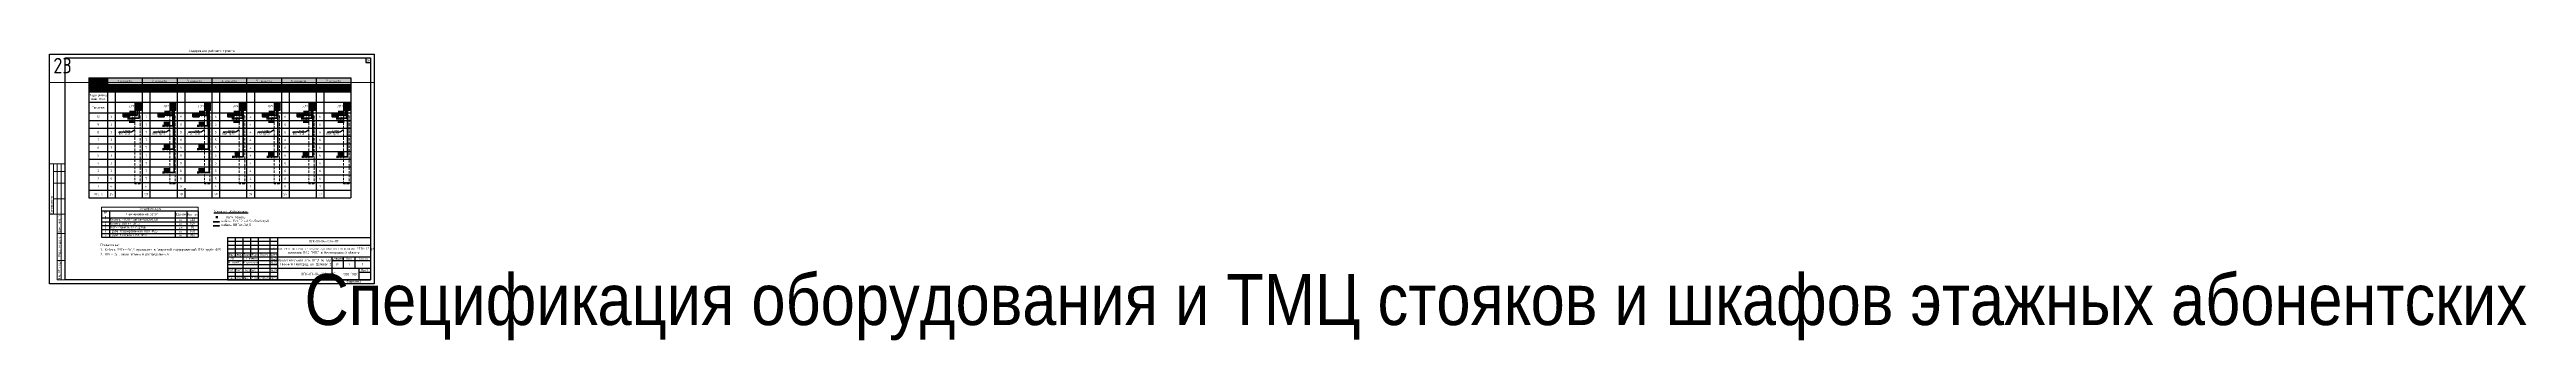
# Paper-space layout '23' of a CAD drawing. Extents: x 0 to 3204, y -73 to 303.
# The model-space entities are those that its viewports show. They can reach past a viewport. Long polylines and large blocks are cut down to what shows.
import ezdxf
from ezdxf import colors
from ezdxf.entities.mleader import LeaderData, LeaderLine
from ezdxf.enums import TextEntityAlignment as Align
from ezdxf.math import Vec2, Vec3

# ---------------------------------------------------------------- set-up
doc = ezdxf.new("R2018")
doc.units = 0
doc.header["$MEASUREMENT"] = 0
doc.linetypes.add('HIDDEN2', pattern=[4.7625, 3.175, -1.5875])
doc.layers.get('0').update_dxf_attribs({"linetype": 'CONTINUOUS'})
doc.layers.get('Defpoints').update_dxf_attribs({"linetype": 'CONTINUOUS'})
doc.layers.add('ВЭ', color=1, linetype='CONTINUOUS')
doc.styles.get("Standard").update_dxf_attribs({"font": ''})
doc.styles.add('мой', font='', dxfattribs={"width": 0.9, "height": 3})
doc.styles.get('Standard').set_extended_font_data('GOST Common')
doc.styles.get('мой').set_extended_font_data('GOST Common')

# ---------------------------------------------------------------- blocks, each defined once
blk = doc.blocks.new('*T52')
at = {"color": 0, "linetype": 'ByBlock', "lineweight": -2, "transparency": 16777216}
for p, q in [((0, 0), (6, 0)), ((0, 0), (0, -6)), ((6, 0), (6, -6)), ((0, -6), (6, -6))]:
    blk.add_line(p, q, dxfattribs=at)
blk = doc.blocks.new('*T50')
at = {"color": 0, "linetype": 'ByBlock', "lineweight": -2, "transparency": 16777216}
for p, q in [((0, 0), (185, 0)), ((0, 0), (0, -55)), ((10, 0), (10, -25)), ((20, 0), (20, -55)), ((30, 0), (30, -25)), ((40, 0), (40, -55)), ((55, 0), (55, -55)), ((65, 0), (65, -55)), ((185, 0), (185, -55)), ((0, -5), (65, -5)), ((0, -10), (185, -10)), ((0, -15), (65, -15)), ((0, -20), (65, -20)), ((0, -25), (185, -25)), ((0, -30), (65, -30)), ((135, -25), (135, -55)), ((135, -30), (185, -30)), ((150, -25), (150, -40)), ((165, -25), (165, -40)), ((0, -35), (65, -35)), ((0, -40), (185, -40)), ((0, -45), (65, -45)), ((0, -50), (65, -50)), ((0, -55), (185, -55))]:
    blk.add_line(p, q, dxfattribs=at)
at = {"color": 0, "transparency": 16777216, "char_height": 3, "style": 'мой'}
for s, insert, width, attachment_point in [('ГИП', (1, -27.5), 18, 4), ('Н. контр.', (1, -32.5), 18, 4), ('Изм.', (5, -22.5), 10, 5), ('{\\W0.7;Кол.уч}', (15, -22.5), 10, 5), ('Лист', (25, -22.5), 9, 5), ('Медведев', (30, -32.5), 19, 5), ('Стрижов', (30, -27.5), 19, 5), ('{\\W0.75;№Док}', (35, -22.5), 10, 5), ('Подп.', (47.5, -22.5), 15, 5), ('Дата', (60, -22.5), 10, 5), ('04.24', (60, -27.5), 9, 5), ('04.24', (60, -32.5), 9, 5), ('Распределительная сеть ШПД по адресу: г. Нижний Новгород, ул. Деловая 22 ', (100, -32.5), 69, 5), ('Строительство сети передачи данных по технологии FTTB 1Gbps филиала ПАО "МТС" в Нижегородской области', (125, -17.5), 119, 5), ('ОСК-03-04-2024-ЛГ', (125, -5), 119, 5), ('Стадия', (142.5, -27.5), 14, 5), ('Лист', (157.5, -27.5), 14, 5), ('Листов', (175, -27.5), 19, 5), ('Разработ.', (1, -42.5), 18, 4), ('Костив', (30, -42.5), 19, 5), ('04.24', (60, -42.5), 9, 5), ('Р', (142.5, -35), 14, 5), ('ООО "ОСК"', (160, -47.5), 49, 5)]:
    blk.add_mtext(s, dxfattribs=dict(at, insert=insert, width=width, attachment_point=attachment_point))
blk = doc.blocks.new('*T51')
at = {"color": 0, "linetype": 'ByBlock', "lineweight": 30, "transparency": 16777216}
for p, q in [((0, 0), (185, 0)), ((0, 0), (0, -15)), ((10, 0), (10, -15)), ((20, 0), (20, -15)), ((30, 0), (30, -15)), ((40, 0), (40, -15)), ((55, 0), (55, -15)), ((65, 0), (65, -15)), ((185, 0), (185, -15)), ((0, -15), (185, -15))]:
    blk.add_line(p, q, dxfattribs=at)
at = {"color": 0, "linetype": 'ByBlock', "lineweight": -2, "transparency": 16777216}
for p, q in [((170, 0), (170, -15)), ((0, -5), (65, -5)), ((0, -10), (65, -10)), ((170, -5), (185, -5))]:
    blk.add_line(p, q, dxfattribs=at)
at = {"color": 0, "lineweight": 18, "transparency": 16777216, "attachment_point": 5, "style": 'мой'}
for s, insert, char_height, width in [('Изм.', (5, -12.5), 2.5, 9), ('Кол.уч', (15, -12.5), 2.5, 9), ('Лист', (25, -12.5), 2.5, 9), ('№ док', (35, -12.5), 2.5, 9), ('Подпись', (47.5, -12.5), 2.5, 14), ('Дата', (60, -12.5), 2.5, 9), ('ОСК-03-04-2024-ЛГ', (117.5, -7.5), 3.5, 104), ('Лист', (177.5, -2.5), 3, 14)]:
    blk.add_mtext(s, dxfattribs=dict(at, insert=insert, char_height=char_height, width=width))
blk = doc.blocks.new('*U49')
at = {"lineweight": 13}
for p, q in [((0, 90), (0, 155)), ((0, 155), (20, 155)), ((5, 90), (5, 155)), ((5, 145), (20, 145)), ((5, 130), (20, 130)), ((10, 90), (10, 155)), ((15, 90), (15, 155)), ((20, 90), (20, 155)), ((5, 110), (20, 110)), ((0, 90), (20, 90)), ((10, 5), (10, 90)), ((10, 90), (20, 90)), ((10, 65), (20, 65)), ((15, 5), (15, 90)), ((20, 5), (20, 90)), ((10, 30), (20, 30)), ((10, 5), (20, 5)), ((10, 5), (10, 5))]:
    blk.add_line(p, q, dxfattribs=at)
at = {"color": 8, "lineweight": 0}
blk.add_line((0, 90), (0, 90), dxfattribs=at)
for points in [[(0, 297), (420, 297), (420, 0), (0, 0)], [(20, 292), (415, 292), (415, 5), (20, 5)]]:
    blk.add_lwpolyline(points, close=True)
for name, p in [('*T52', (409, 292)), ('*T50', (230, 60)), ('*T51', (230, 20))]:
    blk.add_blockref(name, p)
at = {"lineweight": 9, "insert": (2.5, 90.5), "char_height": 3, "width": 64, "attachment_point": 4, "rotation": 90, "style": 'мой'}
blk.add_mtext('{\\C256;Согласовано}', dxfattribs=at)
at = {"lineweight": 13, "char_height": 3, "attachment_point": 5, "rotation": 90, "style": 'мой'}
for s, insert, width in [('Взам. инв. №', (12.5, 77.5), 24), ('Подп. и дата', (12.5, 47.5), 34), ('Инв. № подл.', (12.5, 17.5), 24)]:
    blk.add_mtext(s, dxfattribs=dict(at, insert=insert, width=width))
at = {"insert": (384.2, 4.5), "char_height": 3, "width": 40.585, "attachment_point": 1, "style": 'мой'}
blk.add_mtext('Формат', dxfattribs=at)
at = {"style": 'мой', "width": 0.9}
for tag, p in [('лист', (412, 289)), ('НОМЕР_ЛИСТА', (387.5, 25.3)), ('К_ЛИСТОВ', (405, 25.3))]:
    blk.add_attdef(tag, text='', height=3, dxfattribs=at).set_placement(p, align=Align.MIDDLE_CENTER)
at = {"color": 7, "lineweight": 0, "ltscale": 0.1, "style": 'мой', "width": 0.9}
blk.add_attdef('ШИФР_ПРОЕКТА', text='', height=3, dxfattribs=at).set_placement((373, 55), align=Align.MIDDLE_LEFT)
at = {"lineweight": 30, "width": 0.9}
blk.add_attdef('НАЗВАНИЕ_ЛИСТА', text='', height=3, dxfattribs=at).set_placement((329.8, 12.7), align=Align.MIDDLE_CENTER)
at = {"style": 'мой', "width": 0.9}
blk.add_attdef('ФОРМАТ', text='', height=3, dxfattribs=at).set_placement((397.9, 3), align=Align.MIDDLE_LEFT)
blk = doc.blocks.new('*U19')
at = {"color": 7, "linetype": 'Continuous', "lineweight": 15}
blk.add_lwpolyline([(-210, -148.5), (210, -148.5), (210, 148.5), (-210, 148.5)], close=True, dxfattribs=at)
blk = doc.blocks.new('*U20')
at = {"color": 0, "linetype": 'ByBlock', "lineweight": -2, "transparency": 16777216}
blk.add_blockref('*U19', (904, 0), dxfattribs=at)
blk = doc.blocks.new('*T28')
at = {"color": 0, "linetype": 'ByBlock', "lineweight": -2, "transparency": 16777216}
for p, q in [((0, -5), (125, -5)), ((10, -19), (125, -19)), ((10, -24), (125, -24)), ((10, -29), (125, -29)), ((95, -14), (110, -14)), ((95, -14), (95, -39)), ((110, -14), (110, -39)), ((125, -14), (125, -39)), ((10, -34), (125, -34)), ((10, -39), (125, -39))]:
    blk.add_line(p, q, dxfattribs=at)
at = {"linetype": 'ByBlock', "lineweight": -2, "transparency": 16777216}
for p, q in [((0, -5), (0, -39)), ((0, -14), (95, -14)), ((0, -19), (10, -19)), ((0, -24), (10, -24)), ((0, -29), (10, -29)), ((10, -5), (10, -39)), ((95, -5), (95, -14)), ((110, -5), (110, -14)), ((110, -14), (125, -14)), ((125, -5), (125, -14)), ((0, -34), (10, -34)), ((0, -39), (10, -39))]:
    blk.add_line(p, q, dxfattribs=at)
at = {"layer": 'Defpoints', "color": 8, "linetype": 'ByBlock', "lineweight": 0, "transparency": 16777216}
for p, q in [((0, 0), (125, 0)), ((0, 0), (0, -5)), ((125, 0), (125, -5))]:
    blk.add_line(p, q, dxfattribs=at)
at = {"color": 0, "linetype": 'Continuous', "lineweight": 15, "transparency": 16777216, "char_height": 3, "attachment_point": 5, "style": 'мой'}
for s, insert, width in [('№ пп', (5, -9.5), 7), ('4', (5, -31.5), 7), ('2', (5, -21.5), 7), ('3', (5, -26.5), 7), ('1', (5, -16.5), 7), ('Наименование работ^J', (52.5, -9.5), 82), ('{\\C7;Спецификация\\P}', (62.5, -2.5), 122), ('Ед.изм', (102.5, -9.5), 12), ('шт.', (102.5, -26.5), 13), ('м.', (102.5, -16.5), 13), ('{\\fGOST Common|b0|i0|c204|p34;м}.', (102.5, -21.5), 13), ('м.', (102.5, -31.5), 13), ('Кол-во', (117.5, -9.5), 12), ('462', (117.5, -16.5), 13), ('140', (117.5, -21.5), 13), ('140', (117.5, -31.5), 13), ('15', (117.5, -26.5), 13), ('5', (5, -36.5), 7), ('м.', (102.5, -36.5), 13), ('208', (117.5, -36.5), 13)]:
    blk.add_mtext(s, dxfattribs=dict(at, insert=insert, width=width))
at = {"linetype": 'Continuous', "lineweight": 15, "transparency": 16777216, "char_height": 3, "width": 83, "attachment_point": 4, "style": 'мой'}
for s, insert in [('Труба гофрированная ПВХ Ф25', (11, -31.5)), ('Кабель F/UTP cat.5e-50x2x0,48', (11, -16.5)), ('{\\fGOST Common|b0|i0|c204|p34;Кабель ВВГнг-3х1,5}', (11, -21.5)), ('Патч-панель 12 портов', (11, -26.5)), ('Труба гладкая ПВХ Ф50', (11, -36.5))]:
    blk.add_mtext(s, dxfattribs=dict(at, insert=insert))
blk = doc.blocks.new('*T99')
at = {"color": 0, "linetype": 'ByBlock', "lineweight": -2, "transparency": 16777216}
for p, q in [((0, 0), (338.9, 0)), ((0, 0), (0, -155.4)), ((23.9, 0), (23.9, -155.4)), ((68.9, 0), (68.9, -155.4)), ((113.9, 0), (113.9, -155.4)), ((158.9, 0), (158.9, -155.4)), ((203.9, 0), (203.9, -155.4)), ((248.9, 0), (248.9, -155.4)), ((293.9, 0), (293.9, -155.4)), ((338.9, 0), (338.9, -155.4)), ((0, -9), (338.9, -9)), ((0, -18.1), (338.9, -18.1)), ((0, -31.7), (338.9, -31.7)), ((33.9, -9), (33.9, -155.4)), ((78.9, -9), (78.9, -155.4)), ((123.9, -9), (123.9, -155.4)), ((168.9, -9), (168.9, -155.4)), ((213.9, -9), (213.9, -155.4)), ((258.9, -9), (258.9, -155.4)), ((303.9, -9), (303.9, -155.4)), ((0, -45.4), (338.9, -45.4)), ((0, -55.4), (338.9, -55.4)), ((0, -65.4), (338.9, -65.4)), ((0, -75.4), (338.9, -75.4)), ((0, -85.4), (338.9, -85.4)), ((0, -95.4), (338.9, -95.4)), ((0, -105.4), (338.9, -105.4)), ((0, -115.4), (338.9, -115.4)), ((0, -125.4), (338.9, -125.4)), ((0, -135.4), (338.9, -135.4)), ((0, -145.4), (338.9, -145.4)), ((0, -155.4), (338.9, -155.4))]:
    blk.add_line(p, q, dxfattribs=at)
at = {"color": 7, "linetype": 'ByBlock', "lineweight": 50, "true_color": 0xededed, "transparency": 16777216}
for points in [[(0, 0), (0, -9), (23.9, 0), (23.9, -9)], [(23.9, 0), (23.9, -9), (68.9, 0), (68.9, -9)], [(68.9, 0), (68.9, -9), (113.9, 0), (113.9, -9)], [(113.9, 0), (113.9, -9), (158.9, 0), (158.9, -9)], [(158.9, 0), (158.9, -9), (203.9, 0), (203.9, -9)], [(203.9, 0), (203.9, -9), (248.9, 0), (248.9, -9)], [(248.9, 0), (248.9, -9), (293.9, 0), (293.9, -9)], [(293.9, 0), (293.9, -9), (338.9, 0), (338.9, -9)], [(0, -9), (0, -18.1), (23.9, -9), (23.9, -18.1)], [(23.9, -9), (23.9, -18.1), (33.9, -9), (33.9, -18.1)], [(33.9, -9), (33.9, -18.1), (68.9, -9), (68.9, -18.1)], [(68.9, -9), (68.9, -18.1), (78.9, -9), (78.9, -18.1)], [(78.9, -9), (78.9, -18.1), (113.9, -9), (113.9, -18.1)], [(113.9, -9), (113.9, -18.1), (123.9, -9), (123.9, -18.1)], [(123.9, -9), (123.9, -18.1), (158.9, -9), (158.9, -18.1)], [(158.9, -9), (158.9, -18.1), (168.9, -9), (168.9, -18.1)], [(168.9, -9), (168.9, -18.1), (203.9, -9), (203.9, -18.1)], [(203.9, -9), (203.9, -18.1), (213.9, -9), (213.9, -18.1)], [(213.9, -9), (213.9, -18.1), (248.9, -9), (248.9, -18.1)], [(248.9, -9), (248.9, -18.1), (258.9, -9), (258.9, -18.1)], [(258.9, -9), (258.9, -18.1), (293.9, -9), (293.9, -18.1)], [(293.9, -9), (293.9, -18.1), (303.9, -9), (303.9, -18.1)], [(303.9, -9), (303.9, -18.1), (338.9, -9), (338.9, -18.1)]]:
    blk.add_solid(points, dxfattribs=at)
at = {"color": 0, "linetype": 'ByBlock', "lineweight": 18, "transparency": 16777216, "char_height": 3, "attachment_point": 5, "style": 'мой'}
for s, insert, width in [('Надстройка, маш. пом.', (12, -24.9), 21.92), ('{\\fGOST Common|b0|i0|c204|p34;\\C256;Квар-тир }', (28.9, -13.5), 8), ('{\\fGOST Common|b0|i0|c204|p34;\\C256;Квар-тир }', (73.9, -13.5), 8), ('{\\fGOST Common|b0|i0|c204|p34;\\C256;Квар-тир }', (118.9, -13.5), 8), ('{\\fGOST Common|b0|i0|c204|p34;\\C256;Квар-тир }', (163.9, -13.5), 8), ('{\\fGOST Common|b0|i0|c204|p34;\\C256;Квар-тир }', (208.9, -13.5), 8), ('{\\fGOST Common|b0|i0|c204|p34;\\C256;Квар-тир }', (253.9, -13.5), 8), ('{\\fGOST Common|b0|i0|c204|p34;\\C256;Квар-тир }', (298.9, -13.5), 8), ('{\\fGOST Common|b0|i0|c204|p34;Тех.этаж}', (12, -38.5), 21.92), ('10', (12, -50.4), 21.92), ('9', (12, -60.4), 21.92), ('3', (28.9, -50.4), 8), ('3', (28.9, -60.4), 8), ('7', (73.9, -50.4), 8), ('7', (73.9, -60.4), 8), ('8', (118.9, -50.4), 8), ('8', (118.9, -60.4), 8), ('5', (163.9, -50.4), 8), ('5', (163.9, -60.4), 8), ('4', (208.9, -50.4), 8), ('4', (208.9, -60.4), 8), ('6', (253.9, -50.4), 8), ('6', (253.9, -60.4), 8), ('6', (298.9, -50.4), 8), ('6', (298.9, -60.4), 8), ('7', (12, -80.4), 21.92), ('8', (12, -70.4), 21.92), ('6', (12, -90.4), 21.92), ('3', (28.9, -70.4), 8), ('3', (28.9, -80.4), 8), ('3', (28.9, -90.4), 8), ('7', (73.9, -70.4), 8), ('7', (73.9, -80.4), 8), ('7', (73.9, -90.4), 8), ('8', (118.9, -70.4), 8), ('8', (118.9, -80.4), 8), ('8', (118.9, -90.4), 8), ('5', (163.9, -70.4), 8), ('5', (163.9, -80.4), 8), ('5', (163.9, -90.4), 8), ('4', (208.9, -70.4), 8), ('4', (208.9, -80.4), 8), ('4', (208.9, -90.4), 8), ('6', (253.9, -70.4), 8), ('6', (253.9, -80.4), 8), ('6', (253.9, -90.4), 8), ('6', (298.9, -70.4), 8), ('6', (298.9, -80.4), 8), ('6', (298.9, -90.4), 8), ('4', (12, -110.4), 21.92), ('3', (12, -120.4), 21.92), ('5', (12, -100.4), 21.92), ('3', (28.9, -100.4), 8), ('3', (28.9, -110.4), 8), ('3', (28.9, -120.4), 8), ('7', (73.9, -100.4), 8), ('7', (73.9, -110.4), 8), ('7', (73.9, -120.4), 8), ('8', (118.9, -100.4), 8), ('8', (118.9, -110.4), 8), ('8', (118.9, -120.4), 8), ('5', (163.9, -100.4), 8), ('5', (163.9, -110.4), 8), ('5', (163.9, -120.4), 8), ('4', (208.9, -100.4), 8), ('4', (208.9, -110.4), 8), ('4', (208.9, -120.4), 8), ('6', (253.9, -100.4), 8), ('6', (253.9, -110.4), 8), ('6', (253.9, -120.4), 8), ('6', (298.9, -100.4), 8), ('6', (298.9, -110.4), 8), ('6', (298.9, -120.4), 8), ('ИТОГО', (12, -150.4), 21.92), ('2', (12, -130.4), 21.92), ('1', (12, -140.4), 21.92), ('24', (28.9, -150.4), 8), ('0', (28.9, -130.4), 8), ('0', (28.9, -140.4), 8), ('69', (73.9, -150.4), 8), ('7', (73.9, -130.4), 8), ('6', (73.9, -140.4), 8), ('78', (118.9, -150.4), 8), ('8', (118.9, -130.4), 8), ('6', (118.9, -140.4), 8), ('49', (163.9, -150.4), 8), ('4', (163.9, -140.4), 8), ('5', (163.9, -130.4), 8), ('39', (208.9, -150.4), 8), ('4', (208.9, -130.4), 8), ('3', (208.9, -140.4), 8), ('54', (253.9, -150.4), 8), ('6', (253.9, -130.4), 8), ('0', (253.9, -140.4), 8), ('57', (298.9, -150.4), 8), ('6', (298.9, -130.4), 8), ('3', (298.9, -140.4), 8)]:
    blk.add_mtext(s, dxfattribs=dict(at, insert=insert, width=width))
at = {"linetype": 'ByBlock', "lineweight": 18, "transparency": 16777216, "char_height": 3, "attachment_point": 5, "style": 'мой'}
for s, insert, width in [('Этаж', (12, -4.5), 21.92), ('1 {\\fGOST Common|b0|i0|c204|p34;подъезд}', (46.4, -4.5), 43), ('2 {\\fGOST Common|b0|i0|c204|p34;подъезд}', (91.4, -4.5), 43), ('3 {\\fGOST Common|b0|i0|c204|p34;подъезд}', (136.4, -4.5), 43), ('4 {\\fGOST Common|b0|i0|c204|p34;подъезд}', (181.4, -4.5), 43), ('5 {\\fGOST Common|b0|i0|c204|p34;подъезд}', (226.4, -4.5), 43), ('6 {\\fGOST Common|b0|i0|c204|p34;подъезд}', (271.4, -4.5), 43), ('7 {\\fGOST Common|b0|i0|c204|p34;подъезд}', (316.4, -4.5), 43)]:
    blk.add_mtext(s, dxfattribs=dict(at, insert=insert, width=width))
blk = doc.blocks.new('_None')
blk = doc.blocks.new('Шкаф')
at = {"linetype": 'Continuous', "lineweight": 20, "true_color": 0xffffff}
h = blk.add_hatch(color=7, dxfattribs=at)
h.dxf.hatch_style = 1
h.paths.add_polyline_path([(8, 0), (8, 9.5), (0, 9.5), (0, 0)])
at = {"color": 7, "linetype": 'Continuous', "lineweight": 20}
for points in [[(0, 9.5), (8, 9.5), (8, 0), (0, 0)], [(0, 9.5), (8, 9.5), (8, 8.5), (0, 8.5)], [(0, 1), (8, 1), (8, 0), (0, 0)], [(1, 8.5), (7, 8.5), (7, 1), (1, 1)], [(1, 5.5), (7, 5.5), (7, 6.5), (1, 6.5)], [(1, 4.5), (7, 4.5), (7, 5.5), (1, 5.5)], [(1, 1), (7, 1), (7, 2), (1, 2)]]:
    blk.add_lwpolyline(points, close=True, dxfattribs=at)
at = {"color": 7, "linetype": 'Continuous', "lineweight": 50, "style": 'мой', "width": 0.9}
blk.add_attdef('ПОЗ', text='', height=3, dxfattribs=at).set_placement((4, 12), align=Align.MIDDLE)
blk = doc.blocks.new('*U199')
at = {"linetype": 'Continuous', "lineweight": 20, "true_color": 0xffffff}
h = blk.add_hatch(color=7, dxfattribs=at)
h.dxf.hatch_style = 1
h.paths.add_polyline_path([(8, 0), (8, 4), (0, 4), (0, 0)])
at = {"color": 7, "linetype": 'Continuous', "lineweight": 50}
blk.add_lwpolyline([(0, 4), (8, 4), (8, 0), (0, 0)], close=True, dxfattribs=at)
blk = doc.blocks.new('*T549')
at = {"layer": 'Defpoints', "color": 8, "linetype": 'ByBlock', "lineweight": 0, "transparency": 16777216}
for p, q in [((0, 0), (4488, 0)), ((0, 0), (0, -36.7)), ((452, 0), (452, -36.7)), ((904, 0), (904, -36.7)), ((1356, 0), (1356, -36.7)), ((1808, 0), (1808, -36.7)), ((2260, 0), (2260, -36.7)), ((2712, 0), (2712, -36.7)), ((3164, 0), (3164, -36.7)), ((3584, 0), (3584, -36.7)), ((4036, 0), (4036, -36.7)), ((4488, 0), (4488, -36.7)), ((0, -36.7), (4488, -36.7))]:
    blk.add_line(p, q, dxfattribs=at)
at = {"layer": 'Defpoints', "color": 5, "linetype": 'Continuous', "lineweight": 0, "transparency": 16777216, "char_height": 20, "attachment_point": 1, "style": 'мой'}
for s, insert, width in [('{\\fGOST Common|b0|i0|c204|p34;15}', (5, -5), 442), ('{\\fGOST Common|b0|i0|c204|p34;27', (457, -5), 442), ('23', (909, -5), 442), ('20', (1361, -5), 442), ('21', (1813, -5), 442), ('22', (2265, -5), 442), ('23', (2717, -5), 442), ('24', (3169, -5), 410), ('25', (3589, -5), 442), ('26', (4041, -5), 442)]:
    blk.add_mtext(s, dxfattribs=dict(at, insert=insert, width=width))

msp = doc.modelspace()

# ---------------------------------------------------------------- hatches: boundary and pattern name
at = {"linetype": 'Continuous', "lineweight": 50}
h = msp.add_hatch(color=7, dxfattribs=at)
h.dxf.hatch_style = 1
h.paths.add_polyline_path([(7779.5, 2880), (7782.5, 2880), (7782.5, 2877), (7779.5, 2877)])
h = msp.add_hatch(color=7, dxfattribs=at)
h.dxf.hatch_style = 1
h.paths.add_polyline_path([(7825, 2870.5), (7828, 2870.5), (7828, 2867.5), (7825, 2867.5)])
h = msp.add_hatch(color=7, dxfattribs=at)
h.dxf.hatch_style = 1
h.paths.add_polyline_path([(7870, 2870.5), (7873, 2870.5), (7873, 2867.5), (7870, 2867.5)])
h = msp.add_hatch(color=7, dxfattribs=at)
h.dxf.hatch_style = 1
h.paths.add_polyline_path([(7914.5, 2880), (7917.5, 2880), (7917.5, 2877), (7914.5, 2877)])
h = msp.add_hatch(color=7, dxfattribs=at)
h.dxf.hatch_style = 1
h.paths.add_polyline_path([(7959.5, 2880), (7962.5, 2880), (7962.5, 2877), (7959.5, 2877)])
h = msp.add_hatch(color=7, dxfattribs=at)
h.dxf.hatch_style = 1
h.paths.add_polyline_path([(8004.5, 2880), (8007.5, 2880), (8007.5, 2877), (8004.5, 2877)])
h = msp.add_hatch(color=7, dxfattribs=at)
h.dxf.hatch_style = 1
h.paths.add_polyline_path([(8049.5, 2880), (8052.5, 2880), (8052.5, 2877), (8049.5, 2877)])
h = msp.add_hatch(color=7, dxfattribs=at)
h.dxf.hatch_style = 1
h.paths.add_polyline_path([(7825, 2840.5), (7828, 2840.5), (7828, 2837.5), (7825, 2837.5)])
h = msp.add_hatch(color=7, dxfattribs=at)
h.dxf.hatch_style = 1
h.paths.add_polyline_path([(7870, 2840.5), (7873, 2840.5), (7873, 2837.5), (7870, 2837.5)])
h = msp.add_hatch(color=7, dxfattribs=at)
h.dxf.hatch_style = 1
h.paths.add_polyline_path([(7915, 2830.5), (7918, 2830.5), (7918, 2827.5), (7915, 2827.5)])
h = msp.add_hatch(color=7, dxfattribs=at)
h.dxf.hatch_style = 1
h.paths.add_polyline_path([(7960, 2830.5), (7963, 2830.5), (7963, 2827.5), (7960, 2827.5)])
h = msp.add_hatch(color=7, dxfattribs=at)
h.dxf.hatch_style = 1
h.paths.add_polyline_path([(8005, 2830.5), (8008, 2830.5), (8008, 2827.5), (8005, 2827.5)])
h = msp.add_hatch(color=7, dxfattribs=at)
h.dxf.hatch_style = 1
h.paths.add_polyline_path([(8050, 2830.5), (8053, 2830.5), (8053, 2827.5), (8050, 2827.5)])
h = msp.add_hatch(color=7, dxfattribs=at)
h.dxf.hatch_style = 1
h.paths.add_polyline_path([(7825, 2810.5), (7828, 2810.5), (7828, 2807.5), (7825, 2807.5)])
h = msp.add_hatch(color=7, dxfattribs=at)
h.dxf.hatch_style = 1
h.paths.add_polyline_path([(7894, 2752.5), (7897, 2752.5), (7897, 2749.5), (7894, 2749.5)])

# ---------------------------------------------------------------- linework, layer by layer
at = {"color": 7, "linetype": 'Continuous', "lineweight": 50}
for points in [[(7782.5, 2879), (7795, 2879), (7795, 2889)], [(7828, 2869), (7838.5, 2869), (7838.5, 2889)], [(7828, 2839), (7839.5, 2839), (7839.5, 2889)], [(7828, 2809), (7840.5, 2809), (7840.5, 2889)], [(7873, 2869), (7883.5, 2869), (7883.5, 2889)], [(7873, 2839), (7884.5, 2839), (7884.5, 2889)], [(7873, 2809), (7885.5, 2809), (7885.5, 2889)], [(7917.5, 2879), (7928.5, 2879), (7928.5, 2889)], [(7918, 2829), (7929.5, 2829), (7929.5, 2889)], [(7962.5, 2879), (7973.5, 2879), (7973.5, 2889)], [(7963, 2829), (7974.5, 2829), (7974.5, 2889)], [(8007.5, 2879), (8018.5, 2879), (8018.5, 2889)], [(8008, 2829), (8019.5, 2829), (8019.5, 2889)], [(8052.5, 2879), (8063.5, 2879), (8063.5, 2889)], [(8053, 2829), (8064.5, 2829), (8064.5, 2889)]]:
    msp.add_lwpolyline(points, dxfattribs=at)
at = {"color": 30, "linetype": 'Continuous', "lineweight": 50}
for points in [[(7782.5, 2883), (7792.5, 2883), (7792.5, 2889)], [(7827, 2883), (7837.5, 2883), (7837.5, 2889)], [(7872, 2883), (7882.5, 2883), (7882.5, 2889)], [(7917, 2883), (7927.5, 2883), (7927.5, 2889)], [(7962, 2883), (7972.5, 2883), (7972.5, 2889)], [(8007, 2883), (8017.5, 2883), (8017.5, 2889)], [(8052, 2883), (8062.5, 2883), (8062.5, 2889)]]:
    msp.add_lwpolyline(points, dxfattribs=at)
at = {"color": 7, "linetype": 'Continuous', "lineweight": 15}
for points in [[(7787.4, 2884.2), (7785.6, 2881.8)], [(7832.4, 2884.2), (7830.6, 2881.8)], [(7877.4, 2884.2), (7875.6, 2881.8)], [(7922.4, 2884.2), (7920.6, 2881.8)], [(7967.4, 2884.2), (7965.6, 2881.8)], [(8012.4, 2884.2), (8010.6, 2881.8)], [(8057.4, 2884.2), (8055.6, 2881.8)], [(7787.4, 2880.2), (7785.6, 2877.8)], [(7832.4, 2870.2), (7830.6, 2867.8)], [(7877.4, 2870.2), (7875.6, 2867.8)], [(7922.4, 2880.2), (7920.6, 2877.8)], [(7967.4, 2880.2), (7965.6, 2877.8)], [(8012.4, 2880.2), (8010.6, 2877.8)], [(8057.4, 2880.2), (8055.6, 2877.8)], [(7832.4, 2840.2), (7830.6, 2837.8)], [(7877.4, 2840.2), (7875.6, 2837.8)], [(7922.4, 2830.2), (7920.6, 2827.8)], [(7967.4, 2830.2), (7965.6, 2827.8)], [(8012.4, 2830.2), (8010.6, 2827.8)], [(8057.4, 2830.2), (8055.6, 2827.8)], [(7832.4, 2810.2), (7830.6, 2807.8)], [(7877.4, 2810.2), (7875.6, 2807.8)]]:
    msp.add_lwpolyline(points, dxfattribs=at)
at = {"color": 1, "linetype": 'HIDDEN2', "lineweight": 20}
for points in [[(7789.5, 2882), (7796.5, 2882), (7796.5, 2794), (7789.5, 2794)], [(7834.5, 2882), (7841.5, 2882), (7841.5, 2794), (7834.5, 2794)], [(7879.5, 2882), (7886.5, 2882), (7886.5, 2794), (7879.5, 2794)], [(7924.5, 2882), (7931.5, 2882), (7931.5, 2794), (7924.5, 2794)], [(7969.5, 2882), (7976.5, 2882), (7976.5, 2794), (7969.5, 2794)], [(8014.5, 2882), (8021.5, 2882), (8021.5, 2794), (8014.5, 2794)], [(8059.5, 2882), (8066.5, 2882), (8066.5, 2794), (8059.5, 2794)]]:
    msp.add_lwpolyline(points, close=True, dxfattribs=at)
at = {"color": 7, "linetype": 'Continuous', "lineweight": 40}
msp.add_lwpolyline([(7898.9, 2745.1), (7890.9, 2745.1)], dxfattribs=at)
at = {"color": 30, "linetype": 'Continuous', "lineweight": 40}
msp.add_lwpolyline([(7898.9, 2740.1), (7890.9, 2740.1)], dxfattribs=at)

# ---------------------------------------------------------------- block references
at = {"color": 7, "linetype": 'Continuous', "lineweight": 15}
msp.add_blockref('*U20', (6985, 2813.5), dxfattribs=at)
for name, p in [('*T549', (6775, 2962)), ('*T99', (7730.1, 2931.4)), ('*T28', (7746.5, 2764.2))]:
    msp.add_blockref(name, p)
at = {"color": 7, "linetype": 'Continuous', "lineweight": 50}
ref = msp.add_blockref('*U199', (7774.5, 2881), dxfattribs=at)
ref.add_attrib('ПОЗ', 'ШЭ', dxfattribs={"color": 7, "linetype": 'Continuous', "lineweight": 50, "height": 3, "style": 'мой', "width": 0.9}).set_placement((7778.5, 2883), align=Align.MIDDLE)
ref = msp.add_blockref('Шкаф', (7789.5, 2889), dxfattribs=at)
ref.add_attrib('ПОЗ', 'ДУ1', dxfattribs={"color": 7, "linetype": 'Continuous', "lineweight": 50, "height": 3, "style": 'мой', "width": 0.9}).set_placement((7785, 2894.5), align=Align.MIDDLE)
ref = msp.add_blockref('*U199', (7819.5, 2881), dxfattribs=at)
ref.add_attrib('ПОЗ', 'ШЭ', dxfattribs={"color": 7, "linetype": 'Continuous', "lineweight": 50, "height": 3, "style": 'мой', "width": 0.9}).set_placement((7823.5, 2883), align=Align.MIDDLE)
ref = msp.add_blockref('Шкаф', (7834.5, 2889), dxfattribs=at)
ref.add_attrib('ПОЗ', 'ДУ2', dxfattribs={"color": 7, "linetype": 'Continuous', "lineweight": 50, "height": 3, "style": 'мой', "width": 0.9}).set_placement((7830, 2894.5), align=Align.MIDDLE)
ref = msp.add_blockref('*U199', (7864.5, 2881), dxfattribs=at)
ref.add_attrib('ПОЗ', 'ШЭ', dxfattribs={"color": 7, "linetype": 'Continuous', "lineweight": 50, "height": 3, "style": 'мой', "width": 0.9}).set_placement((7868.5, 2883), align=Align.MIDDLE)
ref = msp.add_blockref('Шкаф', (7879.5, 2889), dxfattribs=at)
ref.add_attrib('ПОЗ', 'ДУ3', dxfattribs={"color": 7, "linetype": 'Continuous', "lineweight": 50, "height": 3, "style": 'мой', "width": 0.9}).set_placement((7875, 2894.5), align=Align.MIDDLE)
ref = msp.add_blockref('*U199', (7909.5, 2881), dxfattribs=at)
ref.add_attrib('ПОЗ', 'ШЭ', dxfattribs={"color": 7, "linetype": 'Continuous', "lineweight": 50, "height": 3, "style": 'мой', "width": 0.9}).set_placement((7913.5, 2883), align=Align.MIDDLE)
ref = msp.add_blockref('Шкаф', (7924.5, 2889), dxfattribs=at)
ref.add_attrib('ПОЗ', 'ДУ4', dxfattribs={"color": 7, "linetype": 'Continuous', "lineweight": 50, "height": 3, "style": 'мой', "width": 0.9}).set_placement((7920, 2894.5), align=Align.MIDDLE)
ref = msp.add_blockref('*U199', (7954.5, 2881), dxfattribs=at)
ref.add_attrib('ПОЗ', 'ШЭ', dxfattribs={"color": 7, "linetype": 'Continuous', "lineweight": 50, "height": 3, "style": 'мой', "width": 0.9}).set_placement((7958.5, 2883), align=Align.MIDDLE)
ref = msp.add_blockref('Шкаф', (7969.5, 2889), dxfattribs=at)
ref.add_attrib('ПОЗ', 'ДУ5', dxfattribs={"color": 7, "linetype": 'Continuous', "lineweight": 50, "height": 3, "style": 'мой', "width": 0.9}).set_placement((7965, 2894.5), align=Align.MIDDLE)
ref = msp.add_blockref('*U199', (7999.5, 2881), dxfattribs=at)
ref.add_attrib('ПОЗ', 'ШЭ', dxfattribs={"color": 7, "linetype": 'Continuous', "lineweight": 50, "height": 3, "style": 'мой', "width": 0.9}).set_placement((8003.5, 2883), align=Align.MIDDLE)
ref = msp.add_blockref('Шкаф', (8014.5, 2889), dxfattribs=at)
ref.add_attrib('ПОЗ', 'ДУ6', dxfattribs={"color": 7, "linetype": 'Continuous', "lineweight": 50, "height": 3, "style": 'мой', "width": 0.9}).set_placement((8010, 2894.5), align=Align.MIDDLE)
ref = msp.add_blockref('*U199', (8044.5, 2881), dxfattribs=at)
ref.add_attrib('ПОЗ', 'ШЭ', dxfattribs={"color": 7, "linetype": 'Continuous', "lineweight": 50, "height": 3, "style": 'мой', "width": 0.9}).set_placement((8048.5, 2883), align=Align.MIDDLE)
ref = msp.add_blockref('Шкаф', (8059.5, 2889), dxfattribs=at)
ref.add_attrib('ПОЗ', 'ДУ7', dxfattribs={"color": 7, "linetype": 'Continuous', "lineweight": 50, "height": 3, "style": 'мой', "width": 0.9}).set_placement((8055, 2894.5), align=Align.MIDDLE)

# ---------------------------------------------------------------- texts
at = {"color": 7, "linetype": 'Continuous', "lineweight": 20, "char_height": 2.5, "attachment_point": 3, "style": 'мой', "bg_fill": 1, "box_fill_scale": 1.5, "bg_fill_color": 7, "bg_fill_true_color": 16777215, "bg_fill_transparency": 0}
for s, insert in [('{\\fGOST Common|b0|i0|c204|p34;20м}', (7789.5, 2887.5)), ('{\\fGOST Common|b0|i0|c204|p34;20м}', (7834.5, 2887.5)), ('{\\fGOST Common|b0|i0|c204|p34;20м}', (7879.5, 2887.5)), ('{\\fGOST Common|b0|i0|c204|p34;20м}', (7924.5, 2887.5)), ('{\\fGOST Common|b0|i0|c204|p34;20м}', (7969.5, 2887.5)), ('{\\fGOST Common|b0|i0|c204|p34;20м}', (8014.5, 2887.5)), ('{\\fGOST Common|b0|i0|c204|p34;20м}', (8059.5, 2887.5)), ('{\\fGOST Common|b0|i0|c204|p34;20м}', (7789, 2876.5)), ('{\\fGOST Common|b0|i0|c204|p34;25м}', (7834, 2873.5)), ('{\\fGOST Common|b0|i0|c204|p34;25м}', (7879, 2873.5)), ('{\\fGOST Common|b0|i0|c204|p34;20м}', (7924, 2876.5)), ('{\\fGOST Common|b0|i0|c204|p34;20м}', (7969, 2876.5)), ('{\\fGOST Common|b0|i0|c204|p34;20м}', (8014, 2876.5)), ('{\\fGOST Common|b0|i0|c204|p34;20м}', (8059, 2876.5)), ('{\\fGOST Common|b0|i0|c204|p34;35м}', (7834, 2843.5)), ('{\\fGOST Common|b0|i0|c204|p34;35м}', (7879, 2843.5)), ('{\\fGOST Common|b0|i0|c204|p34;38м}', (7969, 2833.5)), ('{\\fGOST Common|b0|i0|c204|p34;38м}', (8014, 2833.5)), ('{\\fGOST Common|b0|i0|c204|p34;38м}', (8059, 2833.5)), ('{\\fGOST Common|b0|i0|c204|p34;45м}', (7834, 2813.5)), ('{\\fGOST Common|b0|i0|c204|p34;45м}', (7879, 2813.5))]:
    msp.add_mtext(s, dxfattribs=dict(at, insert=insert))
at = {"color": 7, "linetype": 'Continuous', "lineweight": 20, "insert": (7924, 2833.5), "char_height": 2.5, "width": 4.171, "attachment_point": 3, "style": 'мой', "bg_fill": 1, "box_fill_scale": 1.5, "bg_fill_color": 7, "bg_fill_true_color": 16777215, "bg_fill_transparency": 0}
msp.add_mtext('{\\fGOST Common|b0|i0|c204|p34;38м}', dxfattribs=at)
at = {"color": 7, "insert": (7891.5, 2760.2), "char_height": 3, "width": 71.07, "attachment_point": 1, "style": 'мой'}
msp.add_mtext('\\pxi-4,l4,sm1.5,t2;{\\fGOST Common|b0|i0|c204|p34;\\LУсловные обозначения\\fGOST Common|b0|i0|c0|p34;:\\P\\psm1;\\fGOST Common|b0|i0|c204|p34;\\l^I^I}- {\\fGOST Common|b0|i0|c204|p34;патч}-{\\fGOST Common|b0|i0|c204|p34;панель\\P\\pi0,l0,s*,tz;^I}- {\\fGOST Common|b0|i0|c204|p34;кабель }F/UTP cat.5e-50x2x0,48\\P^I- {\\fGOST Common|b0|i0|c204|p34;кабель ВВГнг-3х1,5}\\P\\pi-4,l4,sm1,t2; ', dxfattribs=at)
at = {"color": 7, "linetype": 'Continuous', "lineweight": 15, "insert": (7745, 2716.7), "char_height": 3, "width": 132.506, "attachment_point": 1, "style": 'мой'}
msp.add_mtext('\\pxsm1.2;{\\fGOST Common|b0|i0|c204|p34;Примечание}:\\P\\pi-3,l3,t2;1.^I{\\fGOST Common|b0|i0|c204|p34;Кабель ВВГнг-3х1,5\\fGOST Common|b0|i0|c0|p34;\\C256; \\fGOST Common|b0|i0|c204|p34;\\C7;проложить в защитной гофрированной ПВХ трубе Ф}25.\\P2.^I{\\fGOST Common|b0|i0|c204|p34;ШЭ }- {\\fGOST Common|b0|i0|c204|p34;сущ}. {\\fGOST Common|b0|i0|c204|p34;шкаф} {\\fGOST Common|b0|i0|c204|p34;этажный распредельный}', dxfattribs=at)

# ---------------------------------------------------------------- leaders
at = {"color": 7, "linetype": 'Continuous', "lineweight": 20}
ml = msp.add_multileader_mtext('Standard', dxfattribs=at)
ml.set_content('{\\fGOST Common|b0|i0|c204|p34;Стояк\\PПВХ Тр.50}', color=7, style='мой')
ml.set_leader_properties()
ml.set_arrow_properties(name='NONE')
ml.build(insert=Vec2(0, 0))
ml.multileader.update_dxf_attribs({"text_left_attachment_type": 6, "text_right_attachment_type": 6, "dogleg_length": 10, "arrow_head_size": 2})
ctx = ml.context
ctx.base_point, ctx.char_height, ctx.arrow_head_size, ctx.landing_gap_size, ctx.plane_origin = Vec3(7770.3, 2861.2), 2.5, 2, 0.09, Vec3(7862.3, 2839)
ctx.left_attachment, ctx.right_attachment, ctx.text_align_type = 6, 6, 2
notes = []
notes.append((ctx, [(1, (1, 1, 0), (7785.1, 2861.2), (-1, 0), 1.5, [(1, [(7789.5, 2863.8)], 0, [])])]))
ctx.mtext.insert, ctx.mtext.alignment, ctx.mtext.flow_direction = Vec3(7783.5, 2864.4), 3, 5
ml = msp.add_multileader_mtext('Standard', dxfattribs=at)
ml.set_content('{\\fGOST Common|b0|i0|c204|p34;Стояк\\PПВХ Тр.50}', color=7, style='мой')
ml.set_leader_properties()
ml.set_arrow_properties(name='NONE')
ml.build(insert=Vec2(0, 0))
ml.multileader.update_dxf_attribs({"text_left_attachment_type": 6, "text_right_attachment_type": 6, "dogleg_length": 10, "arrow_head_size": 2})
ctx = ml.context
ctx.base_point, ctx.char_height, ctx.arrow_head_size, ctx.landing_gap_size, ctx.plane_origin = Vec3(7815.3, 2861.2), 2.5, 2, 0.09, Vec3(7907.3, 2839)
ctx.left_attachment, ctx.right_attachment, ctx.text_align_type = 6, 6, 2
notes.append((ctx, [(1, (1, 1, 0), (7830.1, 2861.2), (-1, 0), 1.5, [(1, [(7834.5, 2863.8)], 0, [])])]))
ctx.mtext.insert, ctx.mtext.alignment, ctx.mtext.flow_direction = Vec3(7828.5, 2864.4), 3, 5
ml = msp.add_multileader_mtext('Standard', dxfattribs=at)
ml.set_content('{\\fGOST Common|b0|i0|c204|p34;Стояк\\PПВХ Тр.50}', color=7, style='мой')
ml.set_leader_properties()
ml.set_arrow_properties(name='NONE')
ml.build(insert=Vec2(0, 0))
ml.multileader.update_dxf_attribs({"text_left_attachment_type": 6, "text_right_attachment_type": 6, "dogleg_length": 10, "arrow_head_size": 2})
ctx = ml.context
ctx.base_point, ctx.char_height, ctx.arrow_head_size, ctx.landing_gap_size, ctx.plane_origin = Vec3(7860.3, 2861.2), 2.5, 2, 0.09, Vec3(7952.3, 2839)
ctx.left_attachment, ctx.right_attachment, ctx.text_align_type = 6, 6, 2
notes.append((ctx, [(1, (1, 1, 0), (7875.1, 2861.2), (-1, 0), 1.5, [(1, [(7879.5, 2863.8)], 0, [])])]))
ctx.mtext.insert, ctx.mtext.alignment, ctx.mtext.flow_direction = Vec3(7873.5, 2864.4), 3, 5
ml = msp.add_multileader_mtext('Standard', dxfattribs=at)
ml.set_content('{\\fGOST Common|b0|i0|c204|p34;Стояк\\PПВХ Тр.50}', color=7, style='мой')
ml.set_leader_properties()
ml.set_arrow_properties(name='NONE')
ml.build(insert=Vec2(0, 0))
ml.multileader.update_dxf_attribs({"text_left_attachment_type": 6, "text_right_attachment_type": 6, "dogleg_length": 10, "arrow_head_size": 2})
ctx = ml.context
ctx.base_point, ctx.char_height, ctx.arrow_head_size, ctx.landing_gap_size, ctx.plane_origin = Vec3(7905.3, 2861.2), 2.5, 2, 0.09, Vec3(7997.3, 2839)
ctx.left_attachment, ctx.right_attachment, ctx.text_align_type = 6, 6, 2
notes.append((ctx, [(1, (1, 1, 0), (7920.1, 2861.2), (-1, 0), 1.5, [(1, [(7924.5, 2863.8)], 0, [])])]))
ctx.mtext.insert, ctx.mtext.alignment, ctx.mtext.flow_direction = Vec3(7918.5, 2864.4), 3, 5
ml = msp.add_multileader_mtext('Standard', dxfattribs=at)
ml.set_content('{\\fGOST Common|b0|i0|c204|p34;Стояк\\PПВХ Тр.50}', color=7, style='мой')
ml.set_leader_properties()
ml.set_arrow_properties(name='NONE')
ml.build(insert=Vec2(0, 0))
ml.multileader.update_dxf_attribs({"text_left_attachment_type": 6, "text_right_attachment_type": 6, "dogleg_length": 10, "arrow_head_size": 2})
ctx = ml.context
ctx.base_point, ctx.char_height, ctx.arrow_head_size, ctx.landing_gap_size, ctx.plane_origin = Vec3(7950.3, 2861.2), 2.5, 2, 0.09, Vec3(8042.3, 2839)
ctx.left_attachment, ctx.right_attachment, ctx.text_align_type = 6, 6, 2
notes.append((ctx, [(1, (1, 1, 0), (7965.1, 2861.2), (-1, 0), 1.5, [(1, [(7969.5, 2863.8)], 0, [])])]))
ctx.mtext.insert, ctx.mtext.alignment, ctx.mtext.flow_direction = Vec3(7963.5, 2864.4), 3, 5
ml = msp.add_multileader_mtext('Standard', dxfattribs=at)
ml.set_content('{\\fGOST Common|b0|i0|c204|p34;Стояк\\PПВХ Тр.50}', color=7, style='мой')
ml.set_leader_properties()
ml.set_arrow_properties(name='NONE')
ml.build(insert=Vec2(0, 0))
ml.multileader.update_dxf_attribs({"text_left_attachment_type": 6, "text_right_attachment_type": 6, "dogleg_length": 10, "arrow_head_size": 2})
ctx = ml.context
ctx.base_point, ctx.char_height, ctx.arrow_head_size, ctx.landing_gap_size, ctx.plane_origin = Vec3(7995.3, 2861.2), 2.5, 2, 0.09, Vec3(8087.3, 2839)
ctx.left_attachment, ctx.right_attachment, ctx.text_align_type = 6, 6, 2
notes.append((ctx, [(1, (1, 1, 0), (8010.1, 2861.2), (-1, 0), 1.5, [(1, [(8014.5, 2863.8)], 0, [])])]))
ctx.mtext.insert, ctx.mtext.alignment, ctx.mtext.flow_direction = Vec3(8008.5, 2864.4), 3, 5
ml = msp.add_multileader_mtext('Standard', dxfattribs=at)
ml.set_content('{\\fGOST Common|b0|i0|c204|p34;Стояк\\PПВХ Тр.50}', color=7, style='мой')
ml.set_leader_properties()
ml.set_arrow_properties(name='NONE')
ml.build(insert=Vec2(0, 0))
ml.multileader.update_dxf_attribs({"text_left_attachment_type": 6, "text_right_attachment_type": 6, "dogleg_length": 10, "arrow_head_size": 2})
ctx = ml.context
ctx.base_point, ctx.char_height, ctx.arrow_head_size, ctx.landing_gap_size, ctx.plane_origin = Vec3(8040.3, 2861.2), 2.5, 2, 0.09, Vec3(8132.3, 2839)
ctx.left_attachment, ctx.right_attachment, ctx.text_align_type = 6, 6, 2
notes.append((ctx, [(1, (1, 1, 0), (8055.1, 2861.2), (-1, 0), 1.5, [(1, [(8059.5, 2863.8)], 0, [])])]))
ctx.mtext.insert, ctx.mtext.alignment, ctx.mtext.flow_direction = Vec3(8053.5, 2864.4), 3, 5
for ctx, leaders in notes:
    for number, flags, end, landing, length, lines in leaders:
        leader = LeaderData()
        leader.index, (leader.has_last_leader_line, leader.has_dogleg_vector, leader.attachment_direction) = number, flags
        leader.last_leader_point, leader.dogleg_vector, leader.dogleg_length = Vec3(end), Vec3(landing), length
        for number, points, colour, breaks in lines:
            line = LeaderLine()
            line.index, line.vertices, line.color, line.breaks = number, Vec3.list(points), colors.encode_raw_color(colour), breaks
            leader.lines.append(line)
        ctx.leaders.append(leader)

# ---------------------------------------------------------------- next in the draw order: texts
at = {"color": 7, "linetype": 'Continuous', "lineweight": 13, "insert": (7856.9, 2793.5), "char_height": 3, "attachment_point": 3, "style": 'мой', "bg_fill": 3, "box_fill_scale": 1.5, "bg_fill_color": 256, "bg_fill_true_color": 13158600, "bg_fill_transparency": 0}
msp.add_mtext('{\\fGOST Common|b0|i0|c204|p34; }', dxfattribs=at)

# ---------------------------------------------------------------- next in the draw order: hatches: boundary and pattern name
at = {"linetype": 'Continuous', "lineweight": 50}
h = msp.add_hatch(color=7, dxfattribs=at)
h.dxf.hatch_style = 1
h.paths.add_polyline_path([(7870, 2810.5), (7873, 2810.5), (7873, 2807.5), (7870, 2807.5)])

psp = doc.layouts.new('23')

# ---------------------------------------------------------------- block references
ref = psp.add_blockref('*U49', (0, 0))
ref.add_attrib('лист', '36', dxfattribs={"height": 3, "style": 'мой', "width": 0.9}).set_placement((412, 289), align=Align.MIDDLE_CENTER)
ref.add_attrib('НОМЕР_ЛИСТА', '1', dxfattribs={"height": 3, "style": 'мой', "width": 0.9}).set_placement((387.5, 25.2), align=Align.MIDDLE_CENTER)
ref.add_attrib('К_ЛИСТОВ', '1', dxfattribs={"height": 3, "style": 'мой', "width": 0.9}).set_placement((405, 25.2), align=Align.MIDDLE_CENTER)
lines = psp.add_mtext('\\W0.9000;Спецификация оборудования и ТМЦ стояков и шкафов этажных абонентских', dxfattribs={"insert": (329.8, 12.7), "char_height": 66, "attachment_point": 1})
ref.add_attrib('НАЗВАНИЕ_ЛИСТА', '', (329.8, 12.7)).embed_mtext(lines)
ref.add_attrib('Чертеж', 'Содержание рабочего проекта', dxfattribs={"height": 3, "style": 'мой', "width": 0.9}).set_placement((210, 301.2), align=Align.MIDDLE_CENTER)
ref.add_attrib('ФОРМАТ', 'А3', dxfattribs={"height": 3, "style": 'мой', "width": 0.9}).set_placement((397.8, 3), align=Align.MIDDLE_LEFT)

# ---------------------------------------------------------------- viewports
at = {"layer": 'ВЭ', "color": 1, "view_target_point": (6985.1, 2813.5)}
psp.add_viewport(center=(210, 148.5), size=(420, 297), view_center_point=(904, 0), view_height=297.005, dxfattribs=at)

doc.saveas('drawing.dxf')
